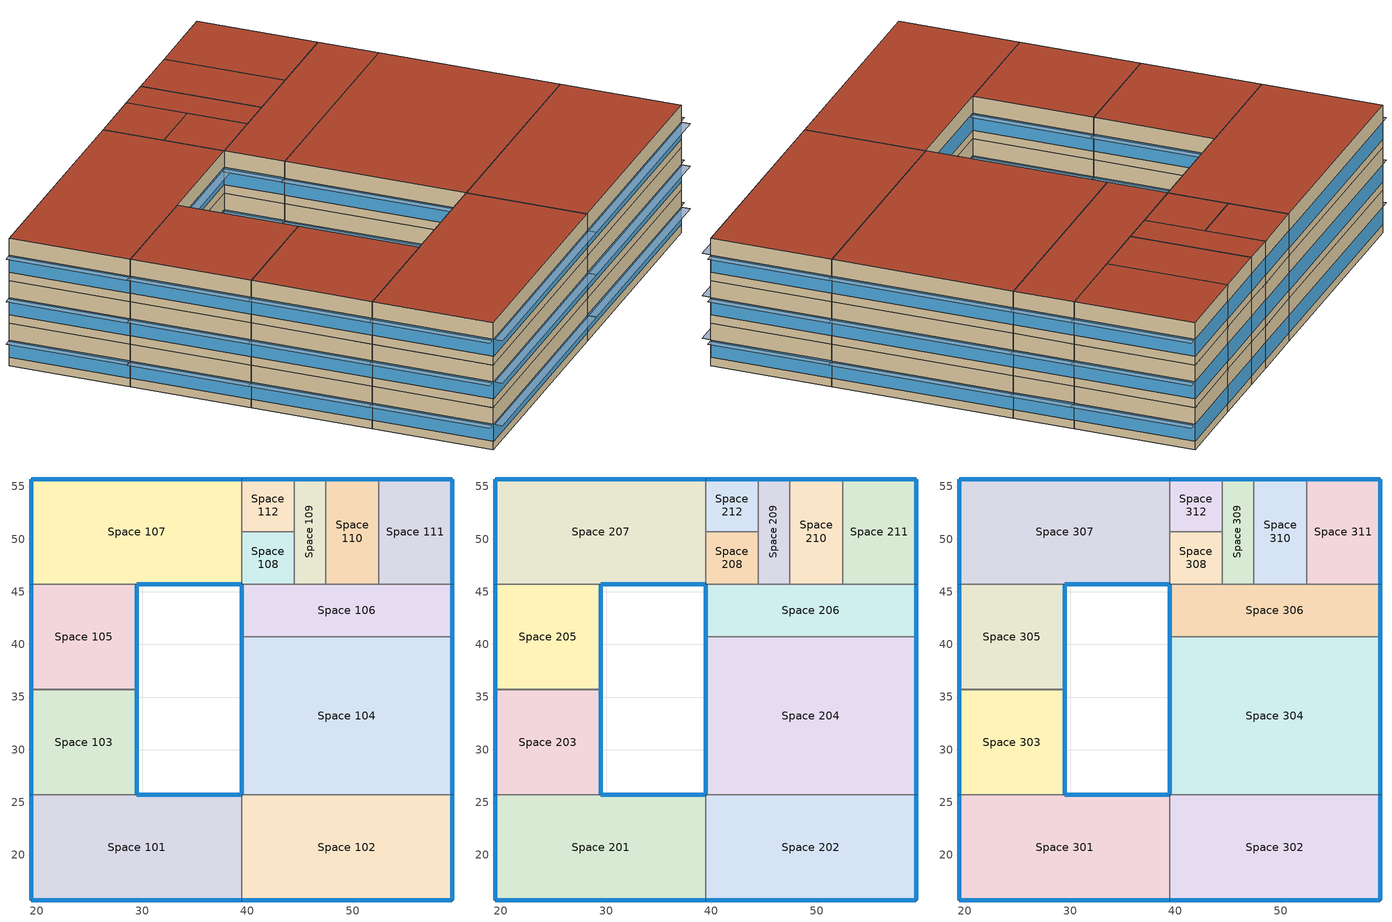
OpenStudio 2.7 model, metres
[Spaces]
Space 101
 floor ground: 39.47,25.72 39.47,15.72 19.47,15.72 19.47,25.72 z0
 wall outside: 39.47,25.72 29.47,25.72 / 19.47,25.72 19.47,15.72 39.47,15.72 z0:3.66
 wall to Space 102: 39.47,15.72 39.47,25.72 z0:3.66
 wall to Space 103: 29.47,25.72 19.47,25.72 z0:3.66
 window: 19.47,25.7 19.47,15.75 / 39.44,25.72 29.49,25.72 / 19.49,15.72 39.44,15.72 z0.75:2.22
Space 102
 floor ground: 59.47,25.72 59.47,15.72 39.47,15.72 39.47,25.72 z0
 wall outside: 39.47,15.72 59.47,15.72 59.47,25.72 z0:3.66
 wall to Space 104: 59.47,25.72 39.47,25.72 z0:3.66
 window: 59.47,15.75 59.47,25.7 / 39.49,15.72 59.44,15.72 z0.75:2.22
Space 103
 floor ground: 29.47,35.72 29.47,25.72 19.47,25.72 19.47,35.72 z0
 wall outside: 19.47,35.72 19.47,25.72 / 29.47,25.72 29.47,35.72 z0:3.66
 wall to Space 105: 29.47,35.72 19.47,35.72 z0:3.66
 window: 19.47,35.7 19.47,25.75 / 29.47,25.75 29.47,35.7 z0.75:2.22
Space 104
 floor ground: 59.47,40.72 59.47,25.72 39.47,25.72 39.47,40.72 z0
 wall outside: 59.47,25.72 59.47,40.72 / 39.47,40.72 39.47,25.72 z0:3.66
 wall to Space 106: 59.47,40.72 39.47,40.72 z0:3.66
 window: 59.47,25.75 59.47,40.7 / 39.47,40.7 39.47,25.75 z0.75:2.22
Space 105
 floor ground: 29.47,45.72 29.47,35.72 19.47,35.72 19.47,45.72 z0
 wall outside: 19.47,45.72 19.47,35.72 / 29.47,35.72 29.47,45.72 z0:3.66
 wall to Space 107: 29.47,45.72 19.47,45.72 z0:3.66
 window: 29.47,35.75 29.47,45.7 / 19.47,45.7 19.47,35.75 z0.75:2.22
Space 106
 floor ground: 59.47,45.72 59.47,40.72 39.47,40.72 39.47,45.72 z0
 wall outside: 59.47,40.72 59.47,45.72 / 39.47,45.72 39.47,40.72 z0:3.66
 wall to Space 108: 44.47,45.72 39.47,45.72 z0:3.66
 wall to Space 109: 47.47,45.72 44.47,45.72 z0:3.66
 wall to Space 110: 52.47,45.72 47.47,45.72 z0:3.66
 wall to Space 111: 59.47,45.72 52.47,45.72 z0:3.66
 window: 39.47,45.7 39.47,40.75 / 59.47,40.75 59.47,45.7 z0.75:2.23
Space 107
 floor ground: 39.47,55.72 39.47,45.72 19.47,45.72 19.47,55.72 z0
 wall outside: 39.47,55.72 19.47,55.72 19.47,45.72 / 29.47,45.72 39.47,45.72 z0:3.66
 wall to Space 112: 39.47,50.72 39.47,55.72 z0:3.66
 wall to Space 108: 39.47,45.72 39.47,50.72 z0:3.66
 window: 39.44,55.72 19.49,55.72 / 29.49,45.72 39.44,45.72 / 19.47,55.7 19.47,45.75 z0.75:2.22
Space 108
 floor ground: 44.47,50.72 44.47,45.72 39.47,45.72 39.47,50.72 z0
 wall to Space 112: 44.47,50.72 39.47,50.72 z0:3.66
 wall to Space 109: 44.47,45.72 44.47,50.72 z0:3.66
Space 109
 floor ground: 47.47,55.72 47.47,45.72 44.47,45.72 44.47,55.72 z0
 wall outside: 47.47,55.72 44.47,55.72 z0:3.66
 wall to Space 110: 47.47,45.72 47.47,55.72 z0:3.66
 wall to Space 112: 44.47,55.72 44.47,50.72 z0:3.66
 window: 47.44,55.72 44.49,55.72 z0.75:2.24
Space 110
 floor ground: 52.47,55.72 52.47,45.72 47.47,45.72 47.47,55.72 z0
 wall outside: 52.47,55.72 47.47,55.72 z0:3.66
 wall to Space 111: 52.47,45.72 52.47,55.72 z0:3.66
 window: 52.44,55.72 47.49,55.72 z0.75:2.23
Space 111
 floor ground: 59.47,55.72 59.47,45.72 52.47,45.72 52.47,55.72 z0
 wall outside: 59.47,45.72 59.47,55.72 52.47,55.72 z0:3.66
 window: 59.44,55.72 52.49,55.72 / 59.47,45.75 59.47,55.7 z0.75:2.22
Space 112
 floor ground: 44.47,55.72 44.47,50.72 39.47,50.72 39.47,55.72 z0
 wall outside: 44.47,55.72 39.47,55.72 z0:3.66
 window: 44.44,55.72 39.49,55.72 z0.75:2.23
Space 201
 floor to Space 101: 39.47,25.72 39.47,15.72 19.47,15.72 19.47,25.72 z3.66
 wall outside: 39.47,25.72 29.47,25.72 / 19.47,25.72 19.47,15.72 39.47,15.72 z3.66:7.32
 wall to Space 202: 39.47,15.72 39.47,25.72 z3.66:7.32
 wall to Space 203: 29.47,25.72 19.47,25.72 z3.66:7.32
 window: 39.44,25.72 29.49,25.72 / 19.47,25.7 19.47,15.75 z4.41:5.88; 19.49,15.72 39.44,15.72 z4.41:5.87
Space 202
 floor to Space 102: 59.47,25.72 59.47,15.72 39.47,15.72 39.47,25.72 z3.66
 wall outside: 39.47,15.72 59.47,15.72 59.47,25.72 z3.66:7.32
 wall to Space 204: 59.47,25.72 39.47,25.72 z3.66:7.32
 window: 39.49,15.72 59.44,15.72 z4.41:5.87; 59.47,15.75 59.47,25.7 z4.41:5.88
Space 203
 floor to Space 103: 29.47,35.72 29.47,25.72 19.47,25.72 19.47,35.72 z3.66
 wall outside: 19.47,35.72 19.47,25.72 / 29.47,25.72 29.47,35.72 z3.66:7.32
 wall to Space 205: 29.47,35.72 19.47,35.72 z3.66:7.32
 window: 29.47,25.75 29.47,35.7 / 19.47,35.7 19.47,25.75 z4.41:5.88
Space 204
 floor to Space 104: 59.47,40.72 59.47,25.72 39.47,25.72 39.47,40.72 z3.66
 wall outside: 59.47,25.72 59.47,40.72 / 39.47,40.72 39.47,25.72 z3.66:7.32
 wall to Space 206: 59.47,40.72 39.47,40.72 z3.66:7.32
 window: 59.47,25.75 59.47,40.7 / 39.47,40.7 39.47,25.75 z4.41:5.88
Space 205
 floor to Space 105: 29.47,45.72 29.47,35.72 19.47,35.72 19.47,45.72 z3.66
 wall outside: 19.47,45.72 19.47,35.72 / 29.47,35.72 29.47,45.72 z3.66:7.32
 wall to Space 207: 29.47,45.72 19.47,45.72 z3.66:7.32
 window: 19.47,45.7 19.47,35.75 / 29.47,35.75 29.47,45.7 z4.41:5.88
Space 206
 floor to Space 106: 59.47,45.72 59.47,40.72 39.47,40.72 39.47,45.72 z3.66
 wall outside: 59.47,40.72 59.47,45.72 / 39.47,45.72 39.47,40.72 z3.66:7.32
 wall to Space 208: 44.47,45.72 39.47,45.72 z3.66:7.32
 wall to Space 209: 47.47,45.72 44.47,45.72 z3.66:7.32
 wall to Space 210: 52.47,45.72 47.47,45.72 z3.66:7.32
 wall to Space 211: 59.47,45.72 52.47,45.72 z3.66:7.32
 window: 59.47,40.75 59.47,45.7 / 39.47,45.7 39.47,40.75 z4.41:5.89
Space 207
 floor to Space 107: 39.47,55.72 39.47,45.72 19.47,45.72 19.47,55.72 z3.66
 wall outside: 39.47,55.72 19.47,55.72 19.47,45.72 / 29.47,45.72 39.47,45.72 z3.66:7.32
 wall to Space 212: 39.47,50.72 39.47,55.72 z3.66:7.32
 wall to Space 208: 39.47,45.72 39.47,50.72 z3.66:7.32
 window: 39.44,55.72 19.49,55.72 z4.41:5.87; 29.49,45.72 39.44,45.72 / 19.47,55.7 19.47,45.75 z4.41:5.88
Space 208
 floor to Space 108: 44.47,50.72 44.47,45.72 39.47,45.72 39.47,50.72 z3.66
 wall to Space 212: 44.47,50.72 39.47,50.72 z3.66:7.32
 wall to Space 209: 44.47,45.72 44.47,50.72 z3.66:7.32
Space 209
 floor to Space 109: 47.47,55.72 47.47,45.72 44.47,45.72 44.47,55.72 z3.66
 wall outside: 47.47,55.72 44.47,55.72 z3.66:7.32
 wall to Space 210: 47.47,45.72 47.47,55.72 z3.66:7.32
 wall to Space 212: 44.47,55.72 44.47,50.72 z3.66:7.32
 window: 47.44,55.72 44.49,55.72 z4.41:5.9
Space 210
 floor to Space 110: 52.47,55.72 52.47,45.72 47.47,45.72 47.47,55.72 z3.66
 wall outside: 52.47,55.72 47.47,55.72 z3.66:7.32
 wall to Space 211: 52.47,45.72 52.47,55.72 z3.66:7.32
 window: 52.44,55.72 47.49,55.72 z4.41:5.89
Space 211
 floor to Space 111: 52.47,55.72 59.47,55.72 59.47,45.72 52.47,45.72 z3.66
 wall outside: 59.47,45.72 59.47,55.72 52.47,55.72 z3.66:7.32
 window: 59.44,55.72 52.49,55.72 / 59.47,45.75 59.47,55.7 z4.41:5.88
Space 212
 floor to Space 112: 44.47,55.72 44.47,50.72 39.47,50.72 39.47,55.72 z3.66
 wall outside: 44.47,55.72 39.47,55.72 z3.66:7.32
 window: 44.44,55.72 39.49,55.72 z4.41:5.89
Space 301
 floor to Space 201: 39.47,25.72 39.47,15.72 19.47,15.72 19.47,25.72 z7.32
 wall outside: 39.47,25.72 29.47,25.72 / 19.47,25.72 19.47,15.72 39.47,15.72 z7.32:10.97
 wall to Space 302: 39.47,15.72 39.47,25.72 z7.32:10.97
 wall to Space 303: 29.47,25.72 19.47,25.72 z7.32:10.97
 window: 19.49,15.72 39.44,15.72 z8.07:9.53; 39.44,25.72 29.49,25.72 / 19.47,25.7 19.47,15.75 z8.07:9.54
 roof outside: 39.47,15.72 39.47,25.72 19.47,25.72 19.47,15.72 z10.97
Space 302
 floor to Space 202: 59.47,25.72 59.47,15.72 39.47,15.72 39.47,25.72 z7.32
 wall outside: 39.47,15.72 59.47,15.72 59.47,25.72 z7.32:10.97
 wall to Space 304: 59.47,25.72 39.47,25.72 z7.32:10.97
 window: 59.47,15.75 59.47,25.7 z8.07:9.54; 39.49,15.72 59.44,15.72 z8.07:9.53
 roof outside: 59.47,15.72 59.47,25.72 39.47,25.72 39.47,15.72 z10.97
Space 303
 floor to Space 203: 29.47,35.72 29.47,25.72 19.47,25.72 19.47,35.72 z7.32
 wall outside: 19.47,35.72 19.47,25.72 / 29.47,25.72 29.47,35.72 z7.32:10.97
 wall to Space 305: 29.47,35.72 19.47,35.72 z7.32:10.97
 window: 19.47,35.7 19.47,25.75 / 29.47,25.75 29.47,35.7 z8.07:9.54
 roof outside: 29.47,25.72 29.47,35.72 19.47,35.72 19.47,25.72 z10.97
Space 304
 floor to Space 204: 59.47,40.72 59.47,25.72 39.47,25.72 39.47,40.72 z7.32
 wall outside: 59.47,25.72 59.47,40.72 / 39.47,40.72 39.47,25.72 z7.32:10.97
 wall to Space 306: 59.47,40.72 39.47,40.72 z7.32:10.97
 window: 39.47,40.7 39.47,25.75 / 59.47,25.75 59.47,40.7 z8.07:9.53
 roof outside: 59.47,25.72 59.47,40.72 39.47,40.72 39.47,25.72 z10.97
Space 305
 floor to Space 205: 29.47,45.72 29.47,35.72 19.47,35.72 19.47,45.72 z7.32
 wall outside: 19.47,45.72 19.47,35.72 / 29.47,35.72 29.47,45.72 z7.32:10.97
 wall to Space 307: 29.47,45.72 19.47,45.72 z7.32:10.97
 window: 19.47,45.7 19.47,35.75 / 29.47,35.75 29.47,45.7 z8.07:9.54
 roof outside: 29.47,35.72 29.47,45.72 19.47,45.72 19.47,35.72 z10.97
Space 306
 floor to Space 206: 59.47,45.72 59.47,40.72 39.47,40.72 39.47,45.72 z7.32
 wall outside: 59.47,40.72 59.47,45.72 / 39.47,45.72 39.47,40.72 z7.32:10.97
 wall to Space 308: 44.47,45.72 39.47,45.72 z7.32:10.97
 wall to Space 309: 47.47,45.72 44.47,45.72 z7.32:10.97
 wall to Space 310: 52.47,45.72 47.47,45.72 z7.32:10.97
 wall to Space 311: 59.47,45.72 52.47,45.72 z7.32:10.97
 window: 59.47,40.75 59.47,45.7 / 39.47,45.7 39.47,40.75 z8.07:9.54
 roof outside: 59.47,40.72 59.47,45.72 39.47,45.72 39.47,40.72 z10.97
Space 307
 floor to Space 207: 39.47,55.72 39.47,45.72 19.47,45.72 19.47,55.72 z7.32
 wall outside: 39.47,55.72 19.47,55.72 19.47,45.72 / 29.47,45.72 39.47,45.72 z7.32:10.97
 wall to Space 312: 39.47,50.72 39.47,55.72 z7.32:10.97
 wall to Space 308: 39.47,45.72 39.47,50.72 z7.32:10.97
 window: 19.47,55.7 19.47,45.75 / 29.49,45.72 39.44,45.72 z8.07:9.54; 39.44,55.72 19.49,55.72 z8.07:9.53
 roof outside: 39.47,45.72 39.47,55.72 19.47,55.72 19.47,45.72 z10.97
Space 308
 floor to Space 208: 44.47,50.72 44.47,45.72 39.47,45.72 39.47,50.72 z7.32
 wall to Space 312: 44.47,50.72 39.47,50.72 z7.32:10.97
 wall to Space 309: 44.47,45.72 44.47,50.72 z7.32:10.97
 roof outside: 44.47,45.72 44.47,50.72 39.47,50.72 39.47,45.72 z10.97
Space 309
 floor to Space 209: 47.47,55.72 47.47,45.72 44.47,45.72 44.47,55.72 z7.32
 wall outside: 47.47,55.72 44.47,55.72 z7.32:10.97
 wall to Space 310: 47.47,45.72 47.47,55.72 z7.32:10.97
 wall to Space 312: 44.47,55.72 44.47,50.72 z7.32:10.97
 window: 47.44,55.72 44.49,55.72 z8.07:9.55
 roof outside: 47.47,45.72 47.47,55.72 44.47,55.72 44.47,45.72 z10.97
Space 310
 floor to Space 210: 52.47,55.72 52.47,45.72 47.47,45.72 47.47,55.72 z7.32
 wall outside: 52.47,55.72 47.47,55.72 z7.32:10.97
 wall to Space 311: 52.47,45.72 52.47,55.72 z7.32:10.97
 window: 52.44,55.72 47.49,55.72 z8.07:9.54
 roof outside: 52.47,45.72 52.47,55.72 47.47,55.72 47.47,45.72 z10.97
Space 311
 floor to Space 211: 52.47,55.72 59.47,55.72 59.47,45.72 52.47,45.72 z7.32
 wall outside: 59.47,45.72 59.47,55.72 52.47,55.72 z7.32:10.97
 window: 59.44,55.72 52.49,55.72 / 59.47,45.75 59.47,55.7 z8.07:9.54
 roof outside: 59.47,45.72 59.47,55.72 52.47,55.72 52.47,45.72 z10.97
Space 312
 floor to Space 212: 44.47,55.72 44.47,50.72 39.47,50.72 39.47,55.72 z7.32
 wall outside: 44.47,55.72 39.47,55.72 z7.32:10.97
 window: 44.44,55.72 39.49,55.72 z8.07:9.54
 roof outside: 44.47,50.72 44.47,55.72 39.47,55.72 39.47,50.72 z10.97
shading: 30.2,25.75 30.2,35.7 29.47,35.7 29.47,25.75 z5.88; 19.47,15.75 19.47,25.7 18.73,25.7 18.73,15.75 z2.22; 39.47,40.75 39.47,45.7 38.73,45.7 38.73,40.75 z5.89; 39.47,25.75 39.47,40.7 38.74,40.7 38.74,25.75 z5.88; 39.47,40.75 39.47,45.7 38.73,45.7 38.73,40.75 z2.23; 39.44,14.99 39.44,15.72 19.49,15.72 19.49,14.99 z2.22; 60.21,40.75 60.21,45.7 59.47,45.7 59.47,40.75 z9.54; 19.47,25.75 19.47,35.7 18.73,35.7 18.73,25.75 z5.88; 60.21,40.75 60.21,45.7 59.47,45.7 59.47,40.75 z2.23; 59.44,14.99 59.44,15.72 39.49,15.72 39.49,14.99 z2.22; 60.2,15.75 60.2,25.7 59.47,25.7 59.47,15.75 z2.22; 39.44,14.99 39.44,15.72 19.49,15.72 19.49,14.99 z5.87; 39.47,25.75 39.47,40.7 38.74,40.7 38.74,25.75 z9.53; 60.2,45.75 60.2,55.7 59.47,55.7 59.47,45.75 z9.54; 19.47,25.75 19.47,35.7 18.73,35.7 18.73,25.75 z2.22; 60.2,25.75 60.2,40.7 59.47,40.7 59.47,25.75 z2.22; 30.2,25.75 30.2,35.7 29.47,35.7 29.47,25.75 z2.22; 59.44,14.99 59.44,15.72 39.49,15.72 39.49,14.99 z5.87; 39.47,25.75 39.47,40.7 38.74,40.7 38.74,25.75 z2.22; 30.2,35.75 30.2,45.7 29.47,45.7 29.47,35.75 z2.22; 19.47,35.75 19.47,45.7 18.73,45.7 18.73,35.75 z5.88; 19.47,35.75 19.47,45.7 18.73,45.7 18.73,35.75 z2.22; 30.2,35.75 30.2,45.7 29.47,45.7 29.47,35.75 z5.88; 60.2,45.75 60.2,55.7 59.47,55.7 59.47,45.75 z2.22; 39.44,44.99 39.44,45.72 29.49,45.72 29.49,44.99 z2.22; 19.47,45.75 19.47,55.7 18.73,55.7 18.73,45.75 z2.22; 19.47,45.75 19.47,55.7 18.73,55.7 18.73,45.75 z9.54; 19.47,15.75 19.47,25.7 18.73,25.7 18.73,15.75 z5.88; 60.2,15.75 60.2,25.7 59.47,25.7 59.47,15.75 z5.88; 39.44,14.99 39.44,15.72 19.49,15.72 19.49,14.99 z9.53; 60.2,25.75 60.2,40.7 59.47,40.7 59.47,25.75 z5.88; 60.21,40.75 60.21,45.7 59.47,45.7 59.47,40.75 z5.89; 39.44,44.99 39.44,45.72 29.49,45.72 29.49,44.99 z5.88; 19.47,45.75 19.47,55.7 18.73,55.7 18.73,45.75 z5.88; 60.2,45.75 60.2,55.7 59.47,55.7 59.47,45.75 z5.88; 19.47,15.75 19.47,25.7 18.73,25.7 18.73,15.75 z9.54; 60.2,15.75 60.2,25.7 59.47,25.7 59.47,15.75 z9.54; 59.44,14.99 59.44,15.72 39.49,15.72 39.49,14.99 z9.53; 19.47,25.75 19.47,35.7 18.73,35.7 18.73,25.75 z9.54; 30.2,25.75 30.2,35.7 29.47,35.7 29.47,25.75 z9.54; 60.2,25.75 60.2,40.7 59.47,40.7 59.47,25.75 z9.53; 19.47,35.75 19.47,45.7 18.73,45.7 18.73,35.75 z9.54; 30.2,35.75 30.2,45.7 29.47,45.7 29.47,35.75 z9.54; 39.47,40.75 39.47,45.7 38.73,45.7 38.73,40.75 z9.54; 39.44,44.99 39.44,45.72 29.49,45.72 29.49,44.99 z9.54
[Building]
Building 1: Space Type=189.1-2009 - Office - OpenOffice - CZ4-8; Default Construction Set=189.1-2009 - CZ5 - Office
[Site]
REYKJAVIK: Latitude {deg}=64.13; Longitude {deg}=-21.9; Time Zone {hr}=0; Elevation {m}=61
[ClimateZones]
Climate Zone Institution Name 1=ASHRAE; Climate Zone Document Name 1=ANSI/ASHRAE Standard 169; Climate Zone Document Year 1=2006; Climate Zone Institution Name 2=CEC; Climate Zone Document Name 2=California Climate Zone Descriptions; Climate Zone Document Year 2=1995
[SizingPeriod:DesignDay] Barometric Pressure {Pa}=100594; Sky Clearness=0; Rain Indicator=0; Snow Indicator=0; Day of Month=21; Daylight Saving Time Indicator=0; Dry-Bulb Temperature Range Modifier Type=DefaultMultipliers
Name | Maximum Dry-Bulb Temperature {C} | Daily Dry-Bulb Temperature Range {deltaC} | Humidity Indicating Conditions at Maximum Dry-Bulb | Wind Speed {m/s} | Wind Direction {deg} | Month | Day Type | Humidity Indicating Type | Solar Model Indicator | ASHRAE Taub | ASHRAE Taud
REYKJAVIK Ann Htg 99.6% Condns DB | -9.9 | 0 | -9.9 | 4 | 90 | 1 | WinterDesignDay | Wetbulb | ASHRAEClearSky
REYKJAVIK Ann Hum_n 99.6% Condns DP=>MCDB | -8.7 | 0 | -16.3 | 4 | 90 | 1 | WinterDesignDay | Dewpoint | ASHRAEClearSky
REYKJAVIK Ann Htg Wind 99.6% Condns WS=>MCDB | 3.2 | 0 | 3.2 | 21.8 | 90 | 1 | WinterDesignDay | Wetbulb | ASHRAEClearSky
REYKJAVIK Ann Clg .4% Condns DB=>MWB | 16 | 4.6 | 12.2 | 5.2 | 0 | 7 | SummerDesignDay | Wetbulb | ASHRAETau | 0.361 | 2.285
REYKJAVIK Ann Clg .4% Condns WB=>MDB | 15 | 4.6 | 13.1 | 5.2 | 0 | 7 | SummerDesignDay | Wetbulb | ASHRAETau | 0.361 | 2.285
REYKJAVIK Ann Clg .4% Condns DP=>MDB | 13.8 | 4.6 | 12.1 | 5.2 | 0 | 7 | SummerDesignDay | Dewpoint | ASHRAETau | 0.361 | 2.285
REYKJAVIK Ann Clg .4% Condns Enth=>MDB | 14.9 | 4.6 | 37000 | 5.2 | 0 | 7 | SummerDesignDay | Enthalpy | ASHRAETau | 0.361 | 2.285
[DefaultConstructionSet] Interior Partition Construction=Interior Partition
Name | Default Exterior Surface Constructions | Default Interior Surface Constructions | Default Ground Contact Surface Constructions | Default Exterior SubSurface Constructions | Default Interior SubSurface Constructions
189.1-2009 - CZ1 - Office | Default Surface Constructions 25 | Default Surface Constructions 26 | Default Surface Constructions 27 | Default Sub Surface Constructions 17 | Default Sub Surface Constructions 18
189.1-2009 - CZ5 - Office | Default Surface Constructions 13 | Default Surface Constructions 14 | Default Surface Constructions 15 | Default Sub Surface Constructions 9 | Default Sub Surface Constructions 10
[Construction]
ExtSlabCarpet 4in ClimateZone 1-8: MAT-CC05 4 HW CONCRETE, CP02 CARPET PAD
ASHRAE 189.1-2009 ExtRoof IEAD ClimateZone 1: Roof Membrane, Roof Insulation [18], Metal Decking
Interior Floor: F16 Acoustic tile, F05 Ceiling air space resistance, M11 100mm lightweight concrete
Interior Wall: G01a 19mm gypsum board, F04 Wall air space resistance, G01a 19mm gypsum board
Interior Ceiling: M11 100mm lightweight concrete, F05 Ceiling air space resistance, F16 Acoustic tile
Exterior Door: F08 Metal surface, I01 25mm insulation board
Interior Window: Clear 3mm
Interior Door; Interior Partition: G05 25mm wood
ASHRAE 189.1-2009 ExtRoof IEAD ClimateZone 2-5: Roof Membrane, Roof Insulation [21], Metal Decking
ASHRAE 189.1-2009 ExtWindow ClimateZone 4-5: Theoretical Glass [207]
ASHRAE 189.1-2009 ExtWall Mass ClimateZone 5: 1IN Stucco, 8IN Concrete HW, Wall Insulation [40], 1/2IN Gypsum
[Material] Thermal Absorptance=0.9
Name | Roughness | Thickness {m} | Conductivity {W/m-K} | Density {kg/m3} | Specific Heat {J/kg-K} | Solar Absorptance | Visible Absorptance
MAT-CC05 4 HW CONCRETE | Rough | 0.1016 | 1.311 | 2240 | 836.8 | 0.85 | 0.85
1IN Stucco | Smooth | 0.0253 | 0.6918 | 1858 | 837 | 0.92 | 0.92
8IN Concrete HW | MediumRough | 0.2033 | 1.7296 | 2243 | 837 | 0.65 | 0.65
1/2IN Gypsum | Smooth | 0.0127 | 0.16 | 784.9 | 830 | 0.4 | 0.4
Roof Membrane | VeryRough | 0.0095 | 0.16 | 1121.29 | 1460 | 0.7 | 0.7
Roof Insulation [18] | MediumRough | 0.1693 | 0.049 | 265 | 836.8 | 0.7 | 0.7
Metal Decking | MediumSmooth | 0.0015 | 45.006 | 7680 | 418.4 | 0.6 | 0.6
F16 Acoustic tile | MediumSmooth | 0.0191 | 0.06 | 368 | 590 | 0.3 | 0.3
M11 100mm lightweight concrete | MediumRough | 0.1016 | 0.53 | 1280 | 840 | 0.5 | 0.5
G01a 19mm gypsum board | MediumSmooth | 0.019 | 0.16 | 800 | 1090 | 0.4 | 0.4
F08 Metal surface | Smooth | 0.0008 | 45.28 | 7824 | 500 | 0.7 | 0.7
I01 25mm insulation board | MediumRough | 0.0254 | 0.03 | 43 | 1210 | 0.6 | 0.6
G05 25mm wood | MediumSmooth | 0.0254 | 0.15 | 608 | 1630 | 0.5 | 0.5
Roof Insulation [21] | MediumRough | 0.2105 | 0.049 | 265 | 836.8 | 0.7 | 0.7
Wall Insulation [40] | MediumRough | 0.0794 | 0.0432 | 91 | 837 | 0.5 | 0.5
[Material:NoMass]
CP02 CARPET PAD: Roughness=Smooth; Thermal Resistance {m2-K/W}=0.1; Thermal Absorptance=0.9; Solar Absorptance=0.8; Visible Absorptance=0.8
[Material:AirGap]
Name | Thermal Resistance {m2-K/W}
F05 Ceiling air space resistance | 0.18
F04 Wall air space resistance | 0.15
[WindowMaterial:Glazing] Optical Data Type=SpectralAverage; Thickness {m}=0.003; Back Side Solar Reflectance at Normal Incidence=0; Back Side Visible Reflectance at Normal Incidence=0; Infrared Transmittance at Normal Incidence=0; Dirt Correction Factor for Solar and Visible Transmittance=1; Solar Diffusing=No
Name | Solar Transmittance at Normal Incidence | Front Side Solar Reflectance at Normal Incidence | Visible Transmittance at Normal Incidence | Front Side Visible Reflectance at Normal Incidence | Front Side Infrared Hemispherical Emissivity | Back Side Infrared Hemispherical Emissivity | Conductivity {W/m-K}
Clear 3mm | 0.837 | 0.075 | 0.898 | 0.081 | 0.84 | 0.84 | 0.9
Theoretical Glass [207] | 0.3311 | 0.6189 | 0.44 | 0.51 | 0.9 | 0.9 | 0.0133
[DefaultSurfaceConstructions]
Name | Floor Construction | Wall Construction | Roof Ceiling Construction
Default Surface Constructions 13 | ExtSlabCarpet 4in ClimateZone 1-8 | ASHRAE 189.1-2009 ExtWall Mass ClimateZone 5 | ASHRAE 189.1-2009 ExtRoof IEAD ClimateZone 2-5
Default Surface Constructions 14; Default Surface Constructions 26 | Interior Floor | Interior Wall | Interior Ceiling
Default Surface Constructions 15; Default Surface Constructions 27 | ExtSlabCarpet 4in ClimateZone 1-8 | ExtSlabCarpet 4in ClimateZone 1-8 | ExtSlabCarpet 4in ClimateZone 1-8
Default Surface Constructions 25 | ExtSlabCarpet 4in ClimateZone 1-8 |  | ASHRAE 189.1-2009 ExtRoof IEAD ClimateZone 1
[DefaultSubSurfaceConstructions]
Name | Fixed Window Construction | Operable Window Construction | Door Construction | Tubular Daylight Dome Construction | Tubular Daylight Diffuser Construction
Default Sub Surface Constructions 9 | ASHRAE 189.1-2009 ExtWindow ClimateZone 4-5 | ASHRAE 189.1-2009 ExtWindow ClimateZone 4-5 | Exterior Door | Interior Window | Interior Window
Default Sub Surface Constructions 10; Default Sub Surface Constructions 18 | Interior Window | Interior Window | Interior Door
Default Sub Surface Constructions 17 |  |  | Exterior Door | Interior Window | Interior Window
[WindowMaterial:Blind]
Window Material Blind 1: Slat Width {m}=0.025; Slat Separation {m}=0.01875; Front Side Slat Beam Solar Reflectance=0.5; Back Side Slat Beam Solar Reflectance=0.5; Front Side Slat Diffuse Solar Reflectance=0.5; Back Side Slat Diffuse Solar Reflectance=0.5; Slat Beam Visible Transmittance=0
[SpaceType] Standards Building Type=Office
Name | Default Schedule Set | Design Specification Outdoor Air Object | Standards Space Type
189.1-2009 - Office - Conference - CZ1-3 | 189.1-2009 - Office - Conference - CZ1-3 Schedule Set | 189.1-2009 - Office - Conference - CZ1-3 Ventilation | Conference
189.1-2009 - Office - Corridor - CZ1-3 | 189.1-2009 - Office - Corridor - CZ1-3 Schedule Set | 189.1-2009 - Office - Corridor - CZ1-3 Ventilation | Corridor
189.1-2009 - Office - IT_Room - CZ1-3 | 189.1-2009 - Office - IT_Room - CZ1-3 Schedule Set | 189.1-2009 - Office - IT_Room - CZ1-3 Ventilation | IT_Room
189.1-2009 - Office - Lobby - CZ1-3 | 189.1-2009 - Office - Lobby - CZ1-3 Schedule Set | 189.1-2009 - Office - Lobby - CZ1-3 Ventilation | Lobby
189.1-2009 - Office - OpenOffice - CZ1-3 | 189.1-2009 - Office - OpenOffice - CZ1-3 Schedule Set | 189.1-2009 - Office - OpenOffice - CZ1-3 Ventilation | OpenOffice
189.1-2009 - Office - Restroom - CZ1-3 | 189.1-2009 - Office - Restroom - CZ1-3 Schedule Set | 189.1-2009 - Office - Restroom - CZ1-3 Ventilation | Restroom
189.1-2009 - Office - OpenOffice - CZ4-8 | 189.1-2009 - Office - OpenOffice - CZ4-8 Schedule Set | 189.1-2009 - Office - OpenOffice - CZ4-8 Ventilation | OpenOffice
[DefaultScheduleSet] People Activity Level Schedule=Office Activity; Lighting Schedule=Office Bldg Light; Electric Equipment Schedule=Office Bldg Equip; Infiltration Schedule=Office Infil Quarter On
Name | Number of People Schedule
189.1-2009 - Office - Conference - CZ1-3 Schedule Set; 189.1-2009 - Office - IT_Room - CZ1-3 Schedule Set; 189.1-2009 - Office - Lobby - CZ1-3 Schedule Set; 189.1-2009 - Office - Restroom - CZ1-3 Schedule Set | Office Misc Occ
189.1-2009 - Office - Corridor - CZ1-3 Schedule Set; 189.1-2009 - Office - OpenOffice - CZ1-3 Schedule Set; 189.1-2009 - Office - OpenOffice - CZ4-8 Schedule Set | Office Work Occ
[Lights:Definition] Design Level Calculation Method=Watts/Area
Name | Watts per Space Floor Area {W/m2}
189.1-2009 - Office - Conference - CZ1-3 Lights Definition; 189.1-2009 - Office - Lobby - CZ1-3 Lights Definition | 12.5938
189.1-2009 - Office - Corridor - CZ1-3 Lights Definition | 4.84376
189.1-2009 - Office - IT_Room - CZ1-3 Lights Definition; 189.1-2009 - Office - OpenOffice - CZ1-3 Lights Definition; 189.1-2009 - Office - OpenOffice - CZ4-8 Lights Definition | 10.6563
189.1-2009 - Office - Restroom - CZ1-3 Lights Definition | 8.71877
[Lights]
Name | Lights Definition | Space or SpaceType
189.1-2009 - Office - Conference - CZ1-3 Lights | 189.1-2009 - Office - Conference - CZ1-3 Lights Definition | 189.1-2009 - Office - Conference - CZ1-3
189.1-2009 - Office - Corridor - CZ1-3 Lights | 189.1-2009 - Office - Corridor - CZ1-3 Lights Definition | 189.1-2009 - Office - Corridor - CZ1-3
189.1-2009 - Office - IT_Room - CZ1-3 Lights | 189.1-2009 - Office - IT_Room - CZ1-3 Lights Definition | 189.1-2009 - Office - IT_Room - CZ1-3
189.1-2009 - Office - Lobby - CZ1-3 Lights | 189.1-2009 - Office - Lobby - CZ1-3 Lights Definition | 189.1-2009 - Office - Lobby - CZ1-3
189.1-2009 - Office - OpenOffice - CZ1-3 Lights | 189.1-2009 - Office - OpenOffice - CZ1-3 Lights Definition | 189.1-2009 - Office - OpenOffice - CZ1-3
189.1-2009 - Office - Restroom - CZ1-3 Lights | 189.1-2009 - Office - Restroom - CZ1-3 Lights Definition | 189.1-2009 - Office - Restroom - CZ1-3
189.1-2009 - Office - OpenOffice - CZ4-8 Lights | 189.1-2009 - Office - OpenOffice - CZ4-8 Lights Definition | 189.1-2009 - Office - OpenOffice - CZ4-8
[DesignSpecification:OutdoorAir] Outdoor Air Method=Sum
Name | Outdoor Air Flow per Person {m3/s-person} | Outdoor Air Flow per Floor Area {m3/s-m2}
189.1-2009 - Office - Conference - CZ1-3 Ventilation; 189.1-2009 - Office - OpenOffice - CZ1-3 Ventilation; 189.1-2009 - Office - OpenOffice - CZ4-8 Ventilation | 0.00943895
189.1-2009 - Office - Corridor - CZ1-3 Ventilation; 189.1-2009 - Office - IT_Room - CZ1-3 Ventilation |  | 0.000254
189.1-2009 - Office - Lobby - CZ1-3 Ventilation | 0.00707921
189.1-2009 - Office - Restroom - CZ1-3 Ventilation |  | 0.0048768
[People:Definition] Number of People Calculation Method=People/Area; Fraction Radiant=0.3
Name | People per Space Floor Area {person/m2}
189.1-2009 - Office - Conference - CZ1-3 People Definition | 0.538196
189.1-2009 - Office - Corridor - CZ1-3 People Definition | 0.0107639
189.1-2009 - Office - IT_Room - CZ1-3 People Definition | 0.0538196
189.1-2009 - Office - Lobby - CZ1-3 People Definition; 189.1-2009 - Office - Restroom - CZ1-3 People Definition | 0.107639
189.1-2009 - Office - OpenOffice - CZ1-3 People Definition; 189.1-2009 - Office - OpenOffice - CZ4-8 People Definition | 0.0565105
[People]
Name | People Definition | Space or SpaceType
189.1-2009 - Office - Conference - CZ1-3 People | 189.1-2009 - Office - Conference - CZ1-3 People Definition | 189.1-2009 - Office - Conference - CZ1-3
189.1-2009 - Office - Corridor - CZ1-3 People | 189.1-2009 - Office - Corridor - CZ1-3 People Definition | 189.1-2009 - Office - Corridor - CZ1-3
189.1-2009 - Office - IT_Room - CZ1-3 People | 189.1-2009 - Office - IT_Room - CZ1-3 People Definition | 189.1-2009 - Office - IT_Room - CZ1-3
189.1-2009 - Office - Lobby - CZ1-3 People | 189.1-2009 - Office - Lobby - CZ1-3 People Definition | 189.1-2009 - Office - Lobby - CZ1-3
189.1-2009 - Office - OpenOffice - CZ1-3 People | 189.1-2009 - Office - OpenOffice - CZ1-3 People Definition | 189.1-2009 - Office - OpenOffice - CZ1-3
189.1-2009 - Office - Restroom - CZ1-3 People | 189.1-2009 - Office - Restroom - CZ1-3 People Definition | 189.1-2009 - Office - Restroom - CZ1-3
189.1-2009 - Office - OpenOffice - CZ4-8 People | 189.1-2009 - Office - OpenOffice - CZ4-8 People Definition | 189.1-2009 - Office - OpenOffice - CZ4-8
[SpaceInfiltration:DesignFlowRate] Design Flow Rate Calculation Method=Flow/ExteriorArea
Name | Space or SpaceType | Flow per Exterior Surface Area {m3/s-m2}
189.1-2009 - Office - Conference - CZ1-3 Infiltration | 189.1-2009 - Office - Conference - CZ1-3 | 0.00030226
189.1-2009 - Office - Corridor - CZ1-3 Infiltration | 189.1-2009 - Office - Corridor - CZ1-3 | 0.00030226
189.1-2009 - Office - IT_Room - CZ1-3 Infiltration | 189.1-2009 - Office - IT_Room - CZ1-3 | 0.00030226
189.1-2009 - Office - Lobby - CZ1-3 Infiltration | 189.1-2009 - Office - Lobby - CZ1-3 | 0.00030226
189.1-2009 - Office - OpenOffice - CZ1-3 Infiltration | 189.1-2009 - Office - OpenOffice - CZ1-3 | 0.00030226
189.1-2009 - Office - Restroom - CZ1-3 Infiltration | 189.1-2009 - Office - Restroom - CZ1-3 | 0.00030226
189.1-2009 - Office - OpenOffice - CZ4-8 Infiltration | 189.1-2009 - Office - OpenOffice - CZ4-8 | 0.000226568
[ElectricEquipment:Definition] Design Level Calculation Method=Watts/Area
Name | Watts per Space Floor Area {W/m2}
189.1-2009 - Office - Conference - CZ1-3 Electric Equipment Definition | 3.98265
189.1-2009 - Office - Corridor - CZ1-3 Electric Equipment Definition | 1.72223
189.1-2009 - Office - IT_Room - CZ1-3 Electric Equipment Definition | 16.7917
189.1-2009 - Office - Lobby - CZ1-3 Electric Equipment Definition; 189.1-2009 - Office - Restroom - CZ1-3 Electric Equipment Definition | 0.753474
189.1-2009 - Office - OpenOffice - CZ1-3 Electric Equipment Definition; 189.1-2009 - Office - OpenOffice - CZ4-8 Electric Equipment Definition | 7.64238
[ElectricEquipment]
Name | Electric Equipment Definition | Space or SpaceType
189.1-2009 - Office - Conference - CZ1-3 Electric Equipment | 189.1-2009 - Office - Conference - CZ1-3 Electric Equipment Definition | 189.1-2009 - Office - Conference - CZ1-3
189.1-2009 - Office - Corridor - CZ1-3 Electric Equipment | 189.1-2009 - Office - Corridor - CZ1-3 Electric Equipment Definition | 189.1-2009 - Office - Corridor - CZ1-3
189.1-2009 - Office - IT_Room - CZ1-3 Electric Equipment | 189.1-2009 - Office - IT_Room - CZ1-3 Electric Equipment Definition | 189.1-2009 - Office - IT_Room - CZ1-3
189.1-2009 - Office - Lobby - CZ1-3 Electric Equipment | 189.1-2009 - Office - Lobby - CZ1-3 Electric Equipment Definition | 189.1-2009 - Office - Lobby - CZ1-3
189.1-2009 - Office - OpenOffice - CZ1-3 Electric Equipment | 189.1-2009 - Office - OpenOffice - CZ1-3 Electric Equipment Definition | 189.1-2009 - Office - OpenOffice - CZ1-3
189.1-2009 - Office - Restroom - CZ1-3 Electric Equipment | 189.1-2009 - Office - Restroom - CZ1-3 Electric Equipment Definition | 189.1-2009 - Office - Restroom - CZ1-3
189.1-2009 - Office - OpenOffice - CZ4-8 Electric Equipment | 189.1-2009 - Office - OpenOffice - CZ4-8 Electric Equipment Definition | 189.1-2009 - Office - OpenOffice - CZ4-8
[ThermostatSetpoint:DualSetpoint] Heating Setpoint Temperature Schedule=Medium Office HtgSetp; Cooling Setpoint Temperature Schedule=Medium Office ClgSetp
Thermal Zone 1 Thermostat; Thermal Zone 5 Thermostat 1; Thermal Zone 6 Thermostat; Thermal Zone 2 Thermostat 1; Thermal Zone 3 Thermostat; Thermal Zone 4 Thermostat 1
[ShadingControl]
Shading Control 1: Shading Type=InteriorBlind; Shading Device Material=Window Material Blind 1
[BuildingStory] Nominal Floor to Floor Height {m}=3.6576
Name | Nominal Z Coordinate {m}
Building Story 1 | 0
Building Story 2 | 3.6576
Building Story 3 | 7.3152
[Space] Default Construction Set=189.1-2009 - CZ1 - Office
Name | Space Type | Building Story | Thermal Zone
Space 101; Space 102; Space 107 | 189.1-2009 - Office - Conference - CZ1-3 | Building Story 1 | Thermal Zone 1
Space 103; Space 105; Space 203; Space 205 | 189.1-2009 - Office - IT_Room - CZ1-3 | Building Story 1 | Thermal Zone 5
Space 104 | 189.1-2009 - Office - Lobby - CZ1-3 | Building Story 1 | Thermal Zone 6
Space 106; Space 109 | 189.1-2009 - Office - Corridor - CZ1-3 | Building Story 1 | Thermal Zone 3
Space 108; Space 112 | 189.1-2009 - Office - Restroom - CZ1-3 | Building Story 1 | Thermal Zone 2
Space 110; Space 111 | 189.1-2009 - Office - OpenOffice - CZ1-3 | Building Story 1 | Thermal Zone 4
Space 201; Space 202; Space 207 | 189.1-2009 - Office - Conference - CZ1-3 | Building Story 2 | Thermal Zone 1
Space 204 | 189.1-2009 - Office - Lobby - CZ1-3 | Building Story 2 | Thermal Zone 6
Space 206; Space 209; Space 306; Space 309 | 189.1-2009 - Office - Corridor - CZ1-3 | Building Story 2 | Thermal Zone 3
Space 208; Space 212; Space 308; Space 312 | 189.1-2009 - Office - Restroom - CZ1-3 | Building Story 2 | Thermal Zone 2
Space 210; Space 211 | 189.1-2009 - Office - OpenOffice - CZ1-3 | Building Story 2 | Thermal Zone 4
Space 301; Space 302; Space 307 | 189.1-2009 - Office - Conference - CZ1-3 | Building Story 3 | Thermal Zone 1
Space 303; Space 305 | 189.1-2009 - Office - IT_Room - CZ1-3 | Building Story 3 | Thermal Zone 5
Space 304 | 189.1-2009 - Office - Lobby - CZ1-3 | Building Story 3 | Thermal Zone 6
Space 310; Space 311 | 189.1-2009 - Office - OpenOffice - CZ1-3 | Building Story 3 | Thermal Zone 4
[ThermalZone] Use Ideal Air Loads=Yes
Name | Thermostat
Thermal Zone 1 | Thermal Zone 1 Thermostat
Thermal Zone 2 | Thermal Zone 2 Thermostat 1
Thermal Zone 3 | Thermal Zone 3 Thermostat
Thermal Zone 4 | Thermal Zone 4 Thermostat 1
Thermal Zone 5 | Thermal Zone 5 Thermostat 1
Thermal Zone 6 | Thermal Zone 6 Thermostat
[Sizing:Zone] Zone Cooling Design Supply Air Temperature Input Method=SupplyAirTemperature; Zone Cooling Design Supply Air Temperature {C}=14; Zone Cooling Design Supply Air Temperature Difference {deltaC}=11.11; Zone Heating Design Supply Air Temperature Input Method=SupplyAirTemperature; Zone Heating Design Supply Air Temperature {C}=40; Zone Heating Design Supply Air Temperature Difference {deltaC}=11.11; Zone Cooling Design Supply Air Humidity Ratio {kg-H2O/kg-air}=0.0085; Zone Heating Design Supply Air Humidity Ratio {kg-H2O/kg-air}=0.008; Cooling Design Air Flow Method=DesignDay; Heating Design Air Flow Method=DesignDay; Account for Dedicated Outdoor Air System=No; Dedicated Outdoor Air System Control Strategy=NeutralSupplyAir; Dedicated Outdoor Air Low Setpoint Temperature for Design {C}=autosize; Dedicated Outdoor Air High Setpoint Temperature for Design {C}=autosize
Thermal Zone 1; Thermal Zone 2; Thermal Zone 3; Thermal Zone 4; Thermal Zone 5; Thermal Zone 6
[Schedule:Ruleset]
Name | Default Day Schedule | Summer Design Day Schedule | Winter Design Day Schedule
Office Bldg Light | Office Bldg Light Default Schedule | Office Bldg Light Summer Design Day | Office Bldg Light Winter Design Day
Office Misc Occ | Office Bldg Occ Default Schedule 1 | Office Bldg Occ Summer Design Day 1 | Office Bldg Occ Winter Design Day 1
Office Activity | Office Activity Default Schedule | Office Activity Summer Design Day | Office Activity Winter Design Day
Office Infil Quarter On | Office Infil Quarter On Default Schedule | Office Infil Quarter On Summer Design Day | Office Infil Quarter On Winter Design Day
Office Bldg Equip | Office Bldg Equip Default Schedule | Office Bldg Equip Summer Design Day | Office Bldg Equip Winter Design Day
Medium Office HtgSetp | Medium Office HtgSetp Default Schedule | Medium Office HtgSetp Summer Design Day | Medium Office HtgSetp Winter Design Day
Medium Office ClgSetp | Medium Office ClgSetp Default Schedule | Medium Office ClgSetp Summer Design Day | Medium Office ClgSetp Winter Design Day
Office Work Occ | Office Bldg Occ Default Schedule | Office Bldg Occ Summer Design Day | Office Bldg Occ Winter Design Day
[Schedule:Day]
Office Bldg Light Default Schedule: 5, 0, 0.05, 7, 0, 0.1, 8, 0, 0.3, 17, 0, 0.9, 18, 0, 0.7, 20, 0, 0.5, 22, 0, 0.3, 23, 0, 0.1, 24, 0, 0.05
Office Bldg Light Summer Design Day; Office Infil Quarter On Rule 1 Day Schedule; Office Bldg Equip Summer Design Day: 24, 0, 1
Office Bldg Light Winter Design Day; Office Bldg Occ Winter Design Day 1; Office Bldg Occ Rule 1 Day Schedule 1; Office Bldg Equip Winter Design Day; Office Bldg Occ Winter Design Day; Office Bldg Occ Rule 1 Day Schedule: 24, 0, 0
Office Bldg Light Rule 1 Day Schedule: 24, 0, 0.05
Office Bldg Light Rule 2 Day Schedule: 6, 0, 0.05, 8, 0, 0.1, 14, 0, 0.5, 17, 0, 0.15, 24, 0, 0.05
Office Bldg Occ Default Schedule 1: 6, 0, 0, 7, 0, 0.1, 8, 0, 0.2, 20, 0, 0.4, 22, 0, 0.1, 24, 0, 0.05
Office Bldg Occ Summer Design Day 1; Office Bldg Occ Summer Design Day: 6, 0, 0, 22, 0, 1, 24, 0, 0.05
Office Bldg Occ Rule 2 Day Schedule 1: 6, 0, 0, 8, 0, 0.1, 14, 0, 0.25, 17, 0, 0.1, 24, 0, 0
Office Activity Default Schedule; Office Activity Summer Design Day; Office Activity Winter Design Day: 24, 0, 132
Office Infil Quarter On Default Schedule; Office Infil Quarter On Summer Design Day: 6, 0, 1, 22, 0, 0.25, 24, 0, 1
Office Infil Quarter On Winter Design Day; Office Infil Quarter On Rule 2 Day Schedule: 6, 0, 1, 18, 0, 0.25, 24, 0, 1
Office Bldg Equip Default Schedule: 8, 0, 0.4, 12, 0, 0.9, 13, 0, 0.8, 17, 0, 0.9, 18, 0, 0.8, 20, 0, 0.6, 22, 0, 0.5, 24, 0, 0.4
Office Bldg Equip Rule 1 Day Schedule: 24, 0, 0.3
Office Bldg Equip Rule 2 Day Schedule: 6, 0, 0.3, 8, 0, 0.4, 14, 0, 0.5, 17, 0, 0.35, 24, 0, 0.3
Medium Office HtgSetp Default Schedule: 6, 0, 15.6, 22, 0, 21, 24, 0, 15.6
Medium Office HtgSetp Summer Design Day; Medium Office HtgSetp Rule 1 Day Schedule: 24, 0, 15.6
Medium Office HtgSetp Winter Design Day: 24, 0, 21
Medium Office HtgSetp Rule 2 Day Schedule: 6, 0, 15.6, 18, 0, 21, 24, 0, 15.6
Medium Office ClgSetp Default Schedule; Medium Office ClgSetp Summer Design Day: 6, 0, 26.7, 22, 0, 24, 24, 0, 26.7
Medium Office ClgSetp Winter Design Day; Medium Office ClgSetp Rule 1 Day Schedule: 24, 0, 26.7
Medium Office ClgSetp Rule 2 Day Schedule: 6, 0, 26.7, 18, 0, 24, 24, 0, 26.7
Office Bldg Occ Default Schedule: 6, 0, 0, 7, 0, 0.1, 8, 0, 0.2, 12, 0, 0.85, 13, 0, 0.5, 17, 0, 0.85, 18, 0, 0.7, 20, 0, 0.4, 22, 0, 0.1, 24, 0, 0.05
Office Bldg Occ Rule 2 Day Schedule: 6, 0, 0, 8, 0, 0.1, 14, 0, 0.4, 17, 0, 0.1, 24, 0, 0
[Schedule:Rule] Apply Monday=No; Apply Tuesday=No; Apply Wednesday=No; Apply Thursday=No; Apply Friday=No; Date Specification Type=DateRange; Start Month=1; Start Day=1; End Month=12; End Day=31
Name | Schedule Ruleset | Rule Order | Day Schedule | Apply Sunday | Apply Saturday
Office Bldg Light Rule 1 | Office Bldg Light | 0 | Office Bldg Light Rule 1 Day Schedule | Yes | No
Office Bldg Light Rule 2 | Office Bldg Light | 1 | Office Bldg Light Rule 2 Day Schedule | No | Yes
Office Misc Occ Rule 1 | Office Misc Occ | 0 | Office Bldg Occ Rule 1 Day Schedule 1 | Yes | No
Office Misc Occ Rule 2 | Office Misc Occ | 1 | Office Bldg Occ Rule 2 Day Schedule 1 | No | Yes
Office Infil Quarter On Rule 1 | Office Infil Quarter On | 0 | Office Infil Quarter On Rule 1 Day Schedule | Yes | No
Office Infil Quarter On Rule 2 | Office Infil Quarter On | 1 | Office Infil Quarter On Rule 2 Day Schedule | No | Yes
Office Bldg Equip Rule 1 | Office Bldg Equip | 0 | Office Bldg Equip Rule 1 Day Schedule | Yes | No
Office Bldg Equip Rule 2 | Office Bldg Equip | 1 | Office Bldg Equip Rule 2 Day Schedule | No | Yes
Medium Office HtgSetp Rule 1 | Medium Office HtgSetp | 0 | Medium Office HtgSetp Rule 1 Day Schedule | Yes | No
Medium Office HtgSetp Rule 2 | Medium Office HtgSetp | 1 | Medium Office HtgSetp Rule 2 Day Schedule | No | Yes
Medium Office ClgSetp Rule 1 | Medium Office ClgSetp | 0 | Medium Office ClgSetp Rule 1 Day Schedule | Yes | No
Medium Office ClgSetp Rule 2 | Medium Office ClgSetp | 1 | Medium Office ClgSetp Rule 2 Day Schedule | No | Yes
Office Work Occ Rule 1 | Office Work Occ | 0 | Office Bldg Occ Rule 1 Day Schedule | Yes | No
Office Work Occ Rule 2 | Office Work Occ | 1 | Office Bldg Occ Rule 2 Day Schedule | No | Yes
